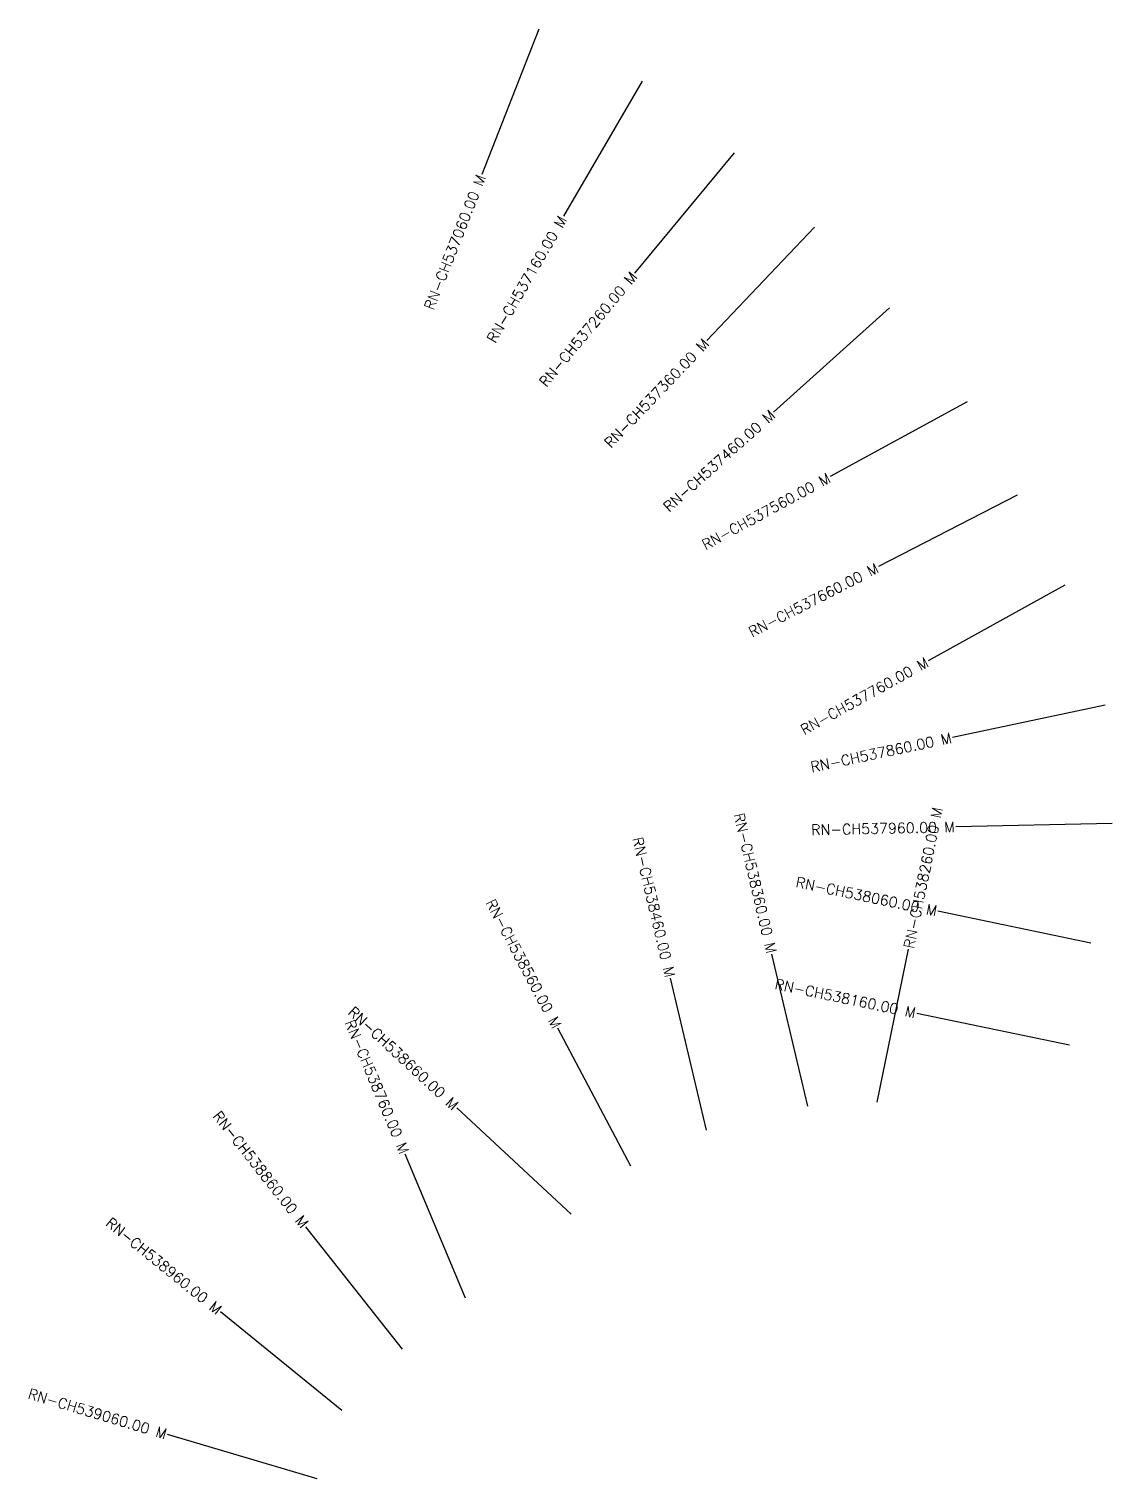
# Model space of a CAD drawing. Header units: metres. Extents: x 318060 to 322625, y 1867669 to 1869108.
# Drawn here: x 318060 to 319100, y 1867716 to 1869108 of the extents above; entities that cross this region are included whole.
import ezdxf
from ezdxf.enums import TextEntityAlignment as Align

# ---------------------------------------------------------------- set-up
doc = ezdxf.new("R2010")
doc.units = ezdxf.units.M
doc.layers.add('CS', color=134, linetype='Continuous')
doc.layers.add('CSMark', color=6, linetype='Continuous')
doc.styles.get("Standard").update_dxf_attribs({"font": 'simplex.shx'})

msp = doc.modelspace()

# ---------------------------------------------------------------- linework, layer by layer
at = {"layer": 'CS'}
for p, q in [((318549.8, 1869108.3), (318494.9, 1868968.7)), ((318648.9, 1869058.2), (318573.5, 1868928.6)), ((318737.5, 1868989.3), (318641.8, 1868873.8)), ((318814.7, 1868918), (318711.3, 1868809.3)), ((318886.8, 1868840.5), (318775.2, 1868740.4)), ((318961.4, 1868750.3), (318829.7, 1868678.6)), ((319009.4, 1868660.6), (318876, 1868592)), ((319055.1, 1868574.2), (318923.9, 1868501.6)), ((319093.9, 1868458.8), (318947.1, 1868428)), ((319100.4, 1868345.3), (318950.4, 1868342.2)), ((319080, 1868230.4), (318933.1, 1868261)), ((318874.7, 1868077.6), (318904.9, 1868224.5)), ((318808.1, 1868073.8), (318773.7, 1868219.8)), ((318710.8, 1868050.8), (318676.3, 1868196.8)), ((319059.6, 1868132.5), (318912.8, 1868163)), ((318638.3, 1868016.3), (318568, 1868148.8)), ((318580.9, 1867970.1), (318471, 1868072.2)), ((318479.4, 1867889.5), (318421.4, 1868027.8)), ((318418.9, 1867840.4), (318326, 1867958.1)), ((318360.4, 1867781.7), (318243.9, 1867876.3)), ((318336.8, 1867715.8), (318193, 1867758.5))]:
    msp.add_line(p, q, dxfattribs=at)

# ---------------------------------------------------------------- texts
at = {"layer": 'CSMark'}
for s, rotation, p in [('RN-CH537060.00 M', 68.5196, (318494.5, 1868967.8)), ('RN-CH537160.00 M', 59.8203, (318573, 1868927.7)), ('RN-CH537260.00 M', 50.3575, (318641.1, 1868873.1)), ('RN-CH537360.00 M', 46.4086, (318710.6, 1868808.6)), ('RN-CH537460.00 M', 41.8833, (318774.4, 1868739.7)), ('RN-CH537560.00 M', 28.5894, (318828.8, 1868678.1)), ('RN-CH537660.00 M', 27.2196, (318875.1, 1868591.5)), ('RN-CH537760.00 M', 28.9494, (318923, 1868501.1)), ('RN-CH537860.00 M', 11.8724, (318946.1, 1868427.7)), ('RN-CH538360.00 M', 283.2617, (318773.5, 1868220.8)), ('RN-CH537960.00 M', 1.2058, (318949.4, 1868342.1)), ('RN-CH538460.00 M', 283.2617, (318676.1, 1868197.8)), ('RN-CH538060.00 M', 348.2568, (318932.1, 1868261.2)), ('RN-CH538560.00 M', 297.9347, (318567.5, 1868149.7)), ('RN-CH538160.00 M', 348.2568, (318911.8, 1868163.3)), ('RN-CH538660.00 M', 317.1369, (318470.2, 1868072.8)), ('RN-CH538760.00 M', 292.7355, (318421, 1868028.8)), ('RN-CH538860.00 M', 308.2715, (318325.4, 1867958.9)), ('RN-CH538960.00 M', 320.9447, (318243.2, 1867876.9)), ('RN-CH539060.00 M', 343.4465, (318192, 1867758.8))]:
    msp.add_text(s, height=10, rotation=rotation, dxfattribs=at).set_placement(p, align=Align.MIDDLE_RIGHT)
msp.add_text('RN-CH538260.00 M', height=10, rotation=78.3964, dxfattribs=at).set_placement((318905.1, 1868225.5), align=Align.MIDDLE_LEFT)

doc.saveas('drawing.dxf')
